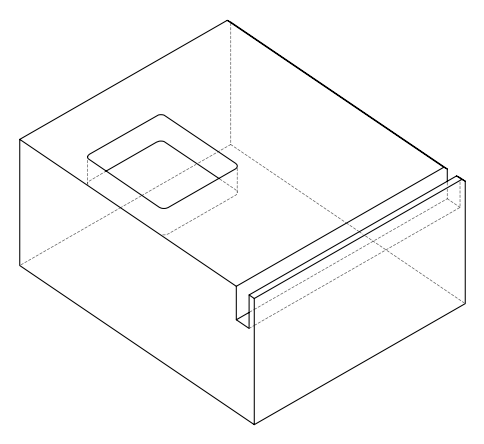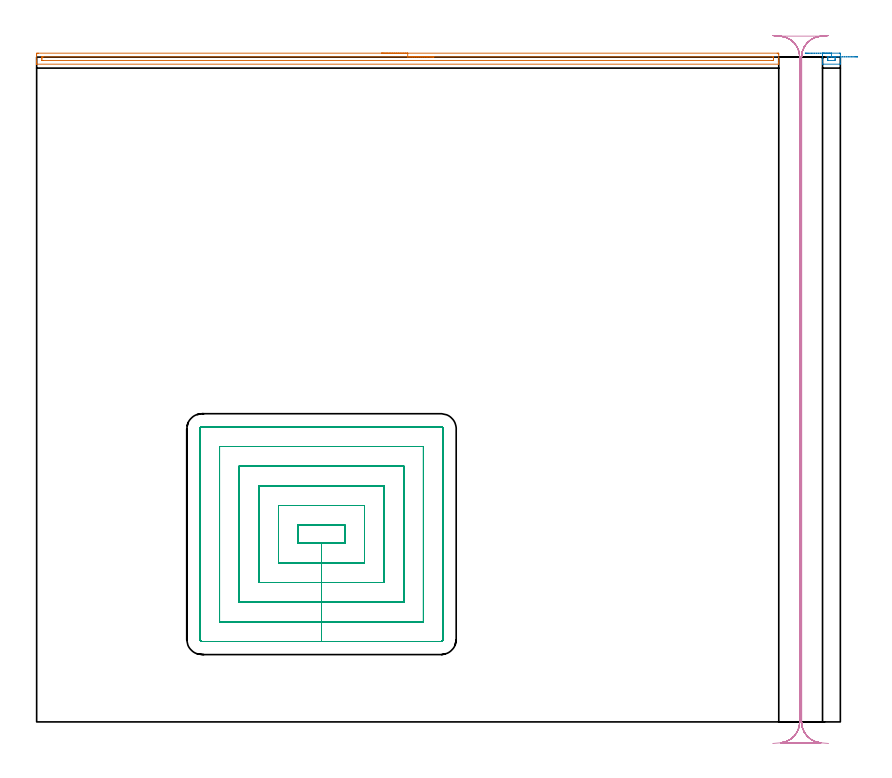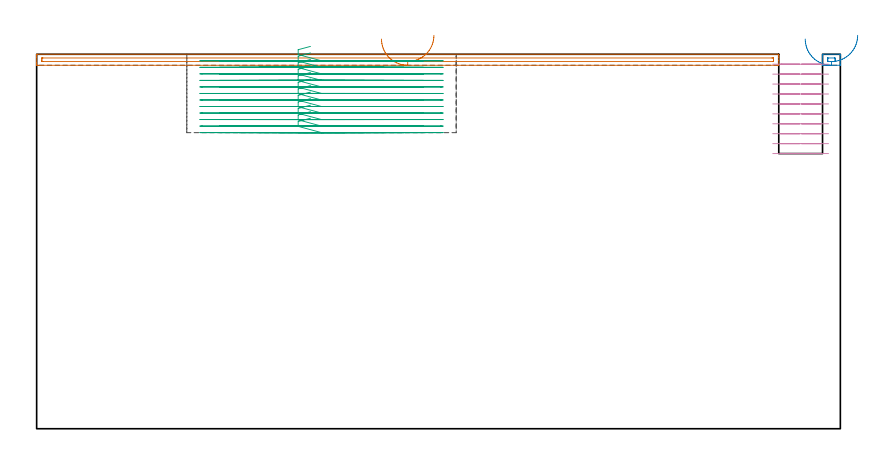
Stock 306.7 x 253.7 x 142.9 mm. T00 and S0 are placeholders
(PLAN: 4 operations, 2 tool changes, 47.3 min)
(1 AREA_MILL | FG_CHAMFER_SURFACE | UGT0205_001 | 4.7 min | 2525 mm3)
(2 AREA_MILL_1 | FG_CHAMFER_SURFACE_1 | UGT0205_001 | 0.27 min | 82 mm3)
(3 MILL_RECTANGULAR_POCKET | POCKET_RECTANGULAR_STRAIGHT | NXT0201_013 | Follow Part, ap 2.5, ae 75% | 30.68 min | 281666 mm3)
(4 MILL_RECTANGULAR_SLOT | SLOT_RECTANGULAR | NXT0201_012 | Follow Part, ap 4, ae 75% | 11.7 min | 160614 mm3)
(TOOL UGT0205_001 | Chamfer Mill 20 x 3 x 45 deg. | D20 FL50 Z2)
(TOOL NXT0201_013 | ENDMILL 10mm | D10 FL30 Z4)
(TOOL NXT0201_012 | ENDMILL 16mm [2P460-1600-NA 1630] | D16 FL38 Z6)
(OP 1 AREA_MILL)
G17 G21 G94 G90
T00 M6
G54
G17 G0 G90 X131.6 Y255.2 S1061 M3
G43 Z152.9 H0
Z148.7
G94 G1 X131.638 Z147.828 F250.
X131.752 Z146.964
X131.941 Z146.112
X132.203 Z145.28
X132.537 Z144.474
X132.94 Z143.7
X133.408 Z142.964
X133.94 Z142.272
X134.529 Z141.629
X135.172 Z141.04
X135.864 Z140.509
X136.6 Z140.04
X137.374 Z139.637
X138.18 Z139.303
X139.012 Z139.041
X139.863 Z138.852
X140.728 Z138.738
X141.6 Z138.7
X282.596
X282.951 Y255.197
X283.19 Y255.192 Z138.703
X283.2 Y254.849 Z139.046
Y253.41 Z140.487
Y252.226 Z141.669
Y251.606 Z142.294
Y251.249 Z142.65
X283.198 Y251.123 Z142.769
X283.19 Y251.002 Z142.888
X283.042 Y251. Z142.9
X0.158
X0.01 Y251.002 Z142.888
X0.002 Y251.123 Z142.769
X0. Y251.249 Z142.65
Y251.606 Z142.293
Y252.226 Z141.669
Y254.284 Z139.613
X0.004 Y254.849 Z139.046
X0.01 Y255.192 Z138.703
X0.249 Y255.197 Z138.7
X0.604 Y255.2
X141.6
Y253.786 Z140.114
X280.811 Y253.785 Z140.115
X281.005 Y253.784 Z140.116
X281.153 Y253.78 Z140.12
X281.184 Y253.779 Z140.121
X281.19 Y253.762 Z140.138
X281.194 Y253.736 Z140.164
X281.199 Y253.594 Z140.306
X281.2 Y253.1 Z140.8
Y252.719 Z141.181
X281.198 Y252.592 Z141.308
X281.194 Y252.49 Z141.41
X281.19 Y252.428 Z141.472
X281.159 Y252.421 Z141.479
X280.811 Y252.417 Z141.483
X280.617 Y252.415 Z141.485
X2.389
X2.195 Y252.416 Z141.484
X2.047 Y252.42 Z141.48
X2.016 Y252.421 Z141.479
X2.01 Y252.438 Z141.462
X2.006 Y252.464 Z141.436
X2.001 Y252.606 Z141.294
X2. Y253.1 Z140.8
Y253.481 Z140.419
X2.002 Y253.608 Z140.292
X2.006 Y253.71 Z140.19
X2.01 Y253.772 Z140.128
X2.041 Y253.779 Z140.121
X2.389 Y253.783 Z140.117
X2.582 Y253.785 Z140.115
X141.6 Y253.786 Z140.114
X142.472 Z140.152
X143.336 Z140.266
X144.188 Z140.455
X145.02 Z140.717
X145.826 Z141.051
X146.6 Z141.454
X147.336 Z141.923
X148.028 Z142.454
X148.671 Z143.043
X149.26 Z143.686
X149.791 Z144.379
X150.26 Z145.114
X150.663 Z145.888
X150.997 Z146.694
X151.259 Z147.526
X151.448 Z148.378
X151.562 Z149.243
X151.6 Z150.114
G0 Z152.9
M5
M2
(OP 2 AREA_MILL_1)
G17 G21 G94 G90
T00 M6
G54
G17 G0 G90 X293.3 Y255.2 S1061 M3
G43 Z152.9 H0
Z148.7
G94 G1 X293.338 Z147.828 F250.
X293.452 Z146.964
X293.641 Z146.112
X293.903 Z145.28
X294.237 Z144.474
X294.64 Z143.7
X295.109 Z142.964
X295.64 Z142.272
X296.229 Z141.629
X296.872 Z141.04
X297.564 Z140.509
X298.3 Z140.04
X299.074 Z139.637
X299.88 Z139.303
X300.712 Z139.041
X301.564 Z138.852
X302.428 Z138.738
X303.3 Z138.7
X306.358
X306.532 Y255.198 Z138.702
X306.693 Y255.193 Z138.707
X306.7 Y254.849 Z139.051
X306.699 Y251.275 Z142.623
X306.69 Y251.006 Z142.892
X306.358 Y251. Z142.9
X300.242
X299.91 Y251.006 Z142.892
X299.9 Y251.275 Z142.623
Y252.036 Z141.862
Y254.659 Z139.24
X299.902 Y254.849 Z139.051
X299.907 Y255.193 Z138.707
X300.068 Y255.198 Z138.702
X300.242 Y255.2 Z138.7
X303.3
Y253.786 Z140.114
X304.611
X304.656 Y253.785 Z140.115
X304.68 Y253.783 Z140.117
X304.685 Y253.781 Z140.12
X304.691 Y253.727 Z140.173
X304.699 Y253.369 Z140.531
Y252.921 Z140.979
X304.696 Y252.742 Z141.158
X304.686 Y252.421 Z141.479
X304.611 Y252.418 Z141.482
X304.421 Y252.415 Z141.485
X301.944
X301.92 Y252.417 Z141.483
X301.915 Y252.419 Z141.481
X301.909 Y252.473 Z141.427
X301.901 Y252.831 Z141.069
Y253.279 Z140.621
X301.904 Y253.458 Z140.442
X301.914 Y253.779 Z140.121
X301.99 Y253.782 Z140.118
X302.179 Y253.785 Z140.115
X302.863 Y253.786 Z140.114
X303.3
X304.172 Z140.152
X305.036 Z140.266
X305.888 Z140.455
X306.72 Z140.717
X307.526 Z141.051
X308.3 Z141.454
X309.036 Z141.923
X309.728 Z142.454
X310.371 Z143.043
X310.96 Y253.785 Z143.687
X311.491 Z144.379
X311.96 Z145.115
X312.363 Z145.888
X312.697 Z146.694
X312.959 Z147.526
X313.148 Z148.378
X313.262 Z149.243
X313.3 Z150.115
G0 Z152.9
M5
M2
(OP 3 MILL_RECTANGULAR_POCKET)
G17 G21 G94 G90
T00 M6
G54
G17 G0 G90 X104.495 Y75.1 S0 M3
G43 Z152.9 H0
Z145.9
G94 G1 X99.8 Z144.642 F250.
Y68.2 Z142.793
X108.7 Z140.408
X117.6 F500.
Y75.1
X99.8
Y68.2
X108.7
Y60.7
X125.1
Y82.6
X92.3
Y60.7
X108.7
Y53.2
X132.6
Y90.1
X84.8
Y53.2
X108.7
Y45.7
X140.1
Y97.6
X77.3
Y45.7
X108.7
Y38.2
X147.6
Y105.1
X69.8
Y38.2
X108.7
Y30.7
X154.3
G3 X155.1 Y31.5 R0.8
G1 Y111.8
G3 X154.3 Y112.6 R0.8
G1 X63.1
G3 X62.3 Y111.8 R0.8
G1 Y31.5
G3 X63.1 Y30.7 R0.8
G1 X108.7
X109.7
G0 X104.495 Y75.1 Z143.408
G1 X99.8 Z142.15 F250.
Y68.2 Z140.301
X108.7 Z137.917
X117.6 F500.
Y75.1
X99.8
Y68.2
X108.7
Y60.7
X125.1
Y82.6
X92.3
Y60.7
X108.7
Y53.2
X132.6
Y90.1
X84.8
Y53.2
X108.7
Y45.7
X140.1
Y97.6
X77.3
Y45.7
X108.7
Y38.2
X147.6
Y105.1
X69.8
Y38.2
X108.7
Y30.7
X154.3
G3 X155.1 Y31.5 R0.8
G1 Y111.8
G3 X154.3 Y112.6 R0.8
G1 X63.1
G3 X62.3 Y111.8 R0.8
G1 Y31.5
G3 X63.1 Y30.7 R0.8
G1 X108.7
X109.7
G0 X104.495 Y75.1 Z140.917
G1 X99.8 Z139.659 F250.
Y68.2 Z137.81
X108.7 Z135.425
X117.6 F500.
Y75.1
X99.8
Y68.2
X108.7
Y60.7
X125.1
Y82.6
X92.3
Y60.7
X108.7
Y53.2
X132.6
Y90.1
X84.8
Y53.2
X108.7
Y45.7
X140.1
Y97.6
X77.3
Y45.7
X108.7
Y38.2
X147.6
Y105.1
X69.8
Y38.2
X108.7
Y30.7
X154.3
G3 X155.1 Y31.5 R0.8
G1 Y111.8
G3 X154.3 Y112.6 R0.8
G1 X63.1
G3 X62.3 Y111.8 R0.8
G1 Y31.5
G3 X63.1 Y30.7 R0.8
G1 X108.7
X109.7
G0 X104.495 Y75.1 Z138.425
G1 X99.8 Z137.167 F250.
Y68.2 Z135.318
X108.7 Z132.933
X117.6 F500.
Y75.1
X99.8
Y68.2
X108.7
Y60.7
X125.1
Y82.6
X92.3
Y60.7
X108.7
Y53.2
X132.6
Y90.1
X84.8
Y53.2
X108.7
Y45.7
X140.1
Y97.6
X77.3
Y45.7
X108.7
Y38.2
X147.6
Y105.1
X69.8
Y38.2
X108.7
Y30.7
X154.3
G3 X155.1 Y31.5 R0.8
G1 Y111.8
G3 X154.3 Y112.6 R0.8
G1 X63.1
G3 X62.3 Y111.8 R0.8
G1 Y31.5
G3 X63.1 Y30.7 R0.8
G1 X108.7
X109.7
G0 X104.495 Y75.1 Z135.933
G1 X99.8 Z134.675 F250.
Y68.2 Z132.826
X108.7 Z130.442
X117.6 F500.
Y75.1
X99.8
Y68.2
X108.7
Y60.7
X125.1
Y82.6
X92.3
Y60.7
X108.7
Y53.2
X132.6
Y90.1
X84.8
Y53.2
X108.7
Y45.7
X140.1
Y97.6
X77.3
Y45.7
X108.7
Y38.2
X147.6
Y105.1
X69.8
Y38.2
X108.7
Y30.7
X154.3
G3 X155.1 Y31.5 R0.8
G1 Y111.8
G3 X154.3 Y112.6 R0.8
G1 X63.1
G3 X62.3 Y111.8 R0.8
G1 Y31.5
G3 X63.1 Y30.7 R0.8
G1 X108.7
X109.7
G0 X104.495 Y75.1 Z133.442
G1 X99.8 Z132.184 F250.
Y68.2 Z130.335
X108.7 Z127.95
X117.6 F500.
Y75.1
X99.8
Y68.2
X108.7
Y60.7
X125.1
Y82.6
X92.3
Y60.7
X108.7
Y53.2
X132.6
Y90.1
X84.8
Y53.2
X108.7
Y45.7
X140.1
Y97.6
X77.3
Y45.7
X108.7
Y38.2
X147.6
Y105.1
X69.8
Y38.2
X108.7
Y30.7
X154.3
G3 X155.1 Y31.5 R0.8
G1 Y111.8
G3 X154.3 Y112.6 R0.8
G1 X63.1
G3 X62.3 Y111.8 R0.8
G1 Y31.5
G3 X63.1 Y30.7 R0.8
G1 X108.7
X109.7
G0 X104.495 Y75.1 Z130.95
G1 X99.8 Z129.692 F250.
Y68.2 Z127.843
X108.7 Z125.458
X117.6 F500.
Y75.1
X99.8
Y68.2
X108.7
Y60.7
X125.1
Y82.6
X92.3
Y60.7
X108.7
Y53.2
X132.6
Y90.1
X84.8
Y53.2
X108.7
Y45.7
X140.1
Y97.6
X77.3
Y45.7
X108.7
Y38.2
X147.6
Y105.1
X69.8
Y38.2
X108.7
Y30.7
X154.3
G3 X155.1 Y31.5 R0.8
G1 Y111.8
G3 X154.3 Y112.6 R0.8
G1 X63.1
G3 X62.3 Y111.8 R0.8
G1 Y31.5
G3 X63.1 Y30.7 R0.8
G1 X108.7
X109.7
G0 X104.495 Y75.1 Z128.458
G1 X99.8 Z127.2 F250.
Y68.2 Z125.351
X108.7 Z122.967
X117.6 F500.
Y75.1
X99.8
Y68.2
X108.7
Y60.7
X125.1
Y82.6
X92.3
Y60.7
X108.7
Y53.2
X132.6
Y90.1
X84.8
Y53.2
X108.7
Y45.7
X140.1
Y97.6
X77.3
Y45.7
X108.7
Y38.2
X147.6
Y105.1
X69.8
Y38.2
X108.7
Y30.7
X154.3
G3 X155.1 Y31.5 R0.8
G1 Y111.8
G3 X154.3 Y112.6 R0.8
G1 X63.1
G3 X62.3 Y111.8 R0.8
G1 Y31.5
G3 X63.1 Y30.7 R0.8
G1 X108.7
X109.7
G0 X104.495 Y75.1 Z125.967
G1 X99.8 Z124.709 F250.
Y68.2 Z122.86
X108.7 Z120.475
X117.6 F500.
Y75.1
X99.8
Y68.2
X108.7
Y60.7
X125.1
Y82.6
X92.3
Y60.7
X108.7
Y53.2
X132.6
Y90.1
X84.8
Y53.2
X108.7
Y45.7
X140.1
Y97.6
X77.3
Y45.7
X108.7
Y38.2
X147.6
Y105.1
X69.8
Y38.2
X108.7
Y30.7
X154.3
G3 X155.1 Y31.5 R0.8
G1 Y111.8
G3 X154.3 Y112.6 R0.8
G1 X63.1
G3 X62.3 Y111.8 R0.8
G1 Y31.5
G3 X63.1 Y30.7 R0.8
G1 X108.7
X109.7
G0 X104.495 Y75.1 Z123.475
G1 X99.8 Z122.217 F250.
Y68.2 Z120.368
X108.7 Z117.983
X117.6 F500.
Y75.1
X99.8
Y68.2
X108.7
Y60.7
X125.1
Y82.6
X92.3
Y60.7
X108.7
Y53.2
X132.6
Y90.1
X84.8
Y53.2
X108.7
Y45.7
X140.1
Y97.6
X77.3
Y45.7
X108.7
Y38.2
X147.6
Y105.1
X69.8
Y38.2
X108.7
Y30.7
X154.3
G3 X155.1 Y31.5 R0.8
G1 Y111.8
G3 X154.3 Y112.6 R0.8
G1 X63.1
G3 X62.3 Y111.8 R0.8
G1 Y31.5
G3 X63.1 Y30.7 R0.8
G1 X108.7
X109.7
G0 X104.495 Y75.1 Z120.983
G1 X99.8 Z119.725 F250.
Y68.2 Z117.876
X108.7 Z115.492
X117.6 F500.
Y75.1
X99.8
Y68.2
X108.7
Y60.7
X125.1
Y82.6
X92.3
Y60.7
X108.7
Y53.2
X132.6
Y90.1
X84.8
Y53.2
X108.7
Y45.7
X140.1
Y97.6
X77.3
Y45.7
X108.7
Y38.2
X147.6
Y105.1
X69.8
Y38.2
X108.7
Y30.7
X154.3
G3 X155.1 Y31.5 R0.8
G1 Y111.8
G3 X154.3 Y112.6 R0.8
G1 X63.1
G3 X62.3 Y111.8 R0.8
G1 Y31.5
G3 X63.1 Y30.7 R0.8
G1 X108.7
X109.7
G0 X104.495 Y75.1 Z118.492
G1 X99.8 Z117.234 F250.
Y68.2 Z115.385
X108.7 Z113.
X117.6 F500.
Y75.1
X99.8
Y68.2
X108.7
Y60.7
X125.1
Y82.6
X92.3
Y60.7
X108.7
Y53.2
X132.6
Y90.1
X84.8
Y53.2
X108.7
Y45.7
X140.1
Y97.6
X77.3
Y45.7
X108.7
Y38.2
X147.6
Y105.1
X69.8
Y38.2
X108.7
Y30.7
X154.3
G3 X155.1 Y31.5 R0.8
G1 Y111.8
G3 X154.3 Y112.6 R0.8
G1 X63.1
G3 X62.3 Y111.8 R0.8
G1 Y31.5
G3 X63.1 Y30.7 R0.8
G1 X108.7
X109.7
G0 Z152.9
M5
M2
(OP 4 MILL_RECTANGULAR_SLOT)
G17 G21 G94 G90
T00 M6
G54
G17 G0 G90 X302.197 Y-8.23 S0 M3
G43 Z152.9 H1
Z139.11
G94 G1 X299.208 Y-7.97 F250.
G2 X291.9 Y0. R8. F500.
G1 Y253.7
G2 X299.101 Y261.66 R8.
G1 X299.102 Y261.69
G3 X298.701 Y261.7 R8.
G1 X284.373
G3 X283.99 Y261.691 R8.
G1 X283.991 Y261.661
G2 X291.2 Y253.7 R8.
G1 Y0.
G2 X283.892 Y-7.97 R8.
G1 X280.903 Y-8.23 F250.
G0 Z152.9
X280.904 Y261.93
Z135.32
G1 X283.892 Y261.67
G2 X291.2 Y253.7 R8. F500.
G1 Y0.
G2 X283.892 Y-7.97 R8.
G1 Y-8.
X299.208
Y-7.97
G2 X291.9 Y0. R8.
G1 Y253.7
G2 X299.208 Y261.67 R8.
G1 X302.196 Y261.93 F250.
G0 X280.904 Z131.53
G1 X283.892 Y261.67
G2 X291.2 Y253.7 R8. F500.
G1 Y0.
G2 X283.892 Y-7.97 R8.
G1 Y-8.
X299.208
Y-7.97
G2 X291.9 Y0. R8.
G1 Y253.7
G2 X299.208 Y261.67 R8.
G1 X302.196 Y261.93 F250.
G0 X280.904 Z127.74
G1 X283.892 Y261.67
G2 X291.2 Y253.7 R8. F500.
G1 Y0.
G2 X283.892 Y-7.97 R8.
G1 Y-8.
X299.208
Y-7.97
G2 X291.9 Y0. R8.
G1 Y253.7
G2 X299.208 Y261.67 R8.
G1 X302.196 Y261.93 F250.
G0 X280.904 Z123.95
G1 X283.892 Y261.67
G2 X291.2 Y253.7 R8. F500.
G1 Y0.
G2 X283.892 Y-7.97 R8.
G1 Y-8.
X299.208
Y-7.97
G2 X291.9 Y0. R8.
G1 Y253.7
G2 X299.208 Y261.67 R8.
G1 X302.196 Y261.93 F250.
G0 X280.904 Z120.16
G1 X283.892 Y261.67
G2 X291.2 Y253.7 R8. F500.
G1 Y0.
G2 X283.892 Y-7.97 R8.
G1 Y-8.
X299.208
Y-7.97
G2 X291.9 Y0. R8.
G1 Y253.7
G2 X299.208 Y261.67 R8.
G1 X302.196 Y261.93 F250.
G0 X280.904 Z116.37
G1 X283.892 Y261.67
G2 X291.2 Y253.7 R8. F500.
G1 Y0.
G2 X283.892 Y-7.97 R8.
G1 Y-8.
X299.208
Y-7.97
G2 X291.9 Y0. R8.
G1 Y253.7
G2 X299.208 Y261.67 R8.
G1 X302.196 Y261.93 F250.
G0 X280.904 Z112.58
G1 X283.892 Y261.67
G2 X291.2 Y253.7 R8. F500.
G1 Y0.
G2 X283.892 Y-7.97 R8.
G1 Y-8.
X299.208
Y-7.97
G2 X291.9 Y0. R8.
G1 Y253.7
G2 X299.208 Y261.67 R8.
G1 X302.196 Y261.93 F250.
G0 X280.904 Z108.79
G1 X283.892 Y261.67
G2 X291.2 Y253.7 R8. F500.
G1 Y0.
G2 X283.892 Y-7.97 R8.
G1 Y-8.
X299.208
Y-7.97
G2 X291.9 Y0. R8.
G1 Y253.7
G2 X299.208 Y261.67 R8.
G1 X302.196 Y261.93 F250.
G0 X280.904 Z105.
G1 X283.892 Y261.67
G2 X291.2 Y253.7 R8. F500.
G1 Y0.
G2 X283.892 Y-7.97 R8.
G1 Y-8.
X299.208
Y-7.97
G2 X291.9 Y0. R8.
G1 Y253.7
G2 X299.208 Y261.67 R8.
G1 X302.196 Y261.93 F250.
G0 Z152.9
M5
M2
